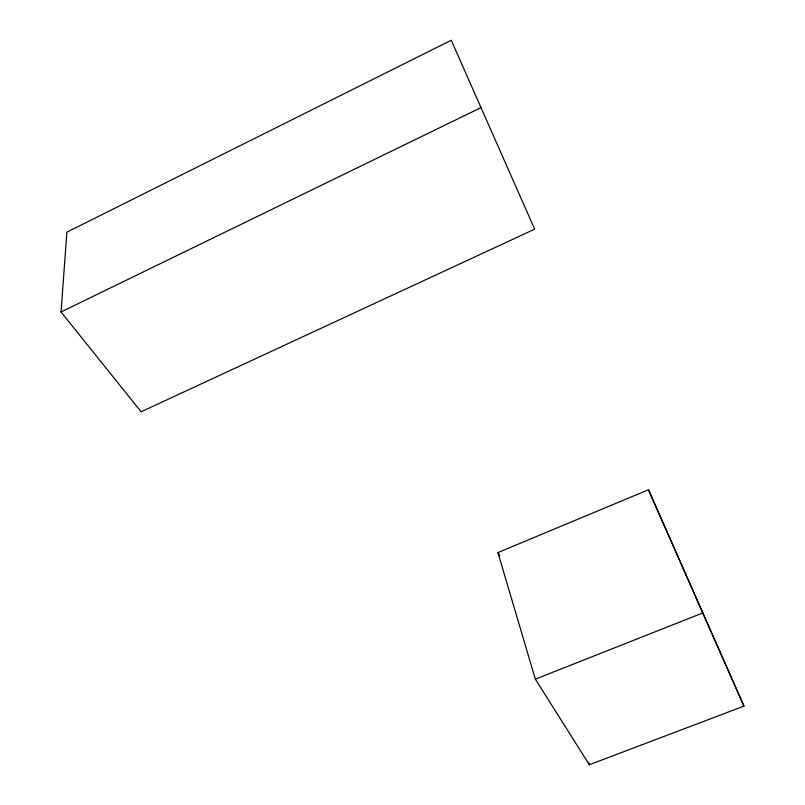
<?xml version="1.0" encoding="UTF-8"?>
<svg xmlns="http://www.w3.org/2000/svg" width="805" height="805" viewBox="0 0 805 805"><rect width="100%" height="100%" fill="white"/><g stroke="black" fill="none" stroke-linecap="round" stroke-linejoin="round"><path stroke-width="1.21" d="M61.029 311.978L66.906 232.152L451.263 40.25L534.671 229.163L141.147 411.788L61.029 311.978L481.008 107.608M497.913 552.572L648.478 489.772L743.971 706.106L589.341 764.75L535.345 679.168L497.913 552.572L499.814 555.782M535.345 679.168L702.745 612.977L743.971 706.106M648.478 489.772L702.745 612.977M588.576 762.355L589.341 764.75"/></g></svg>
